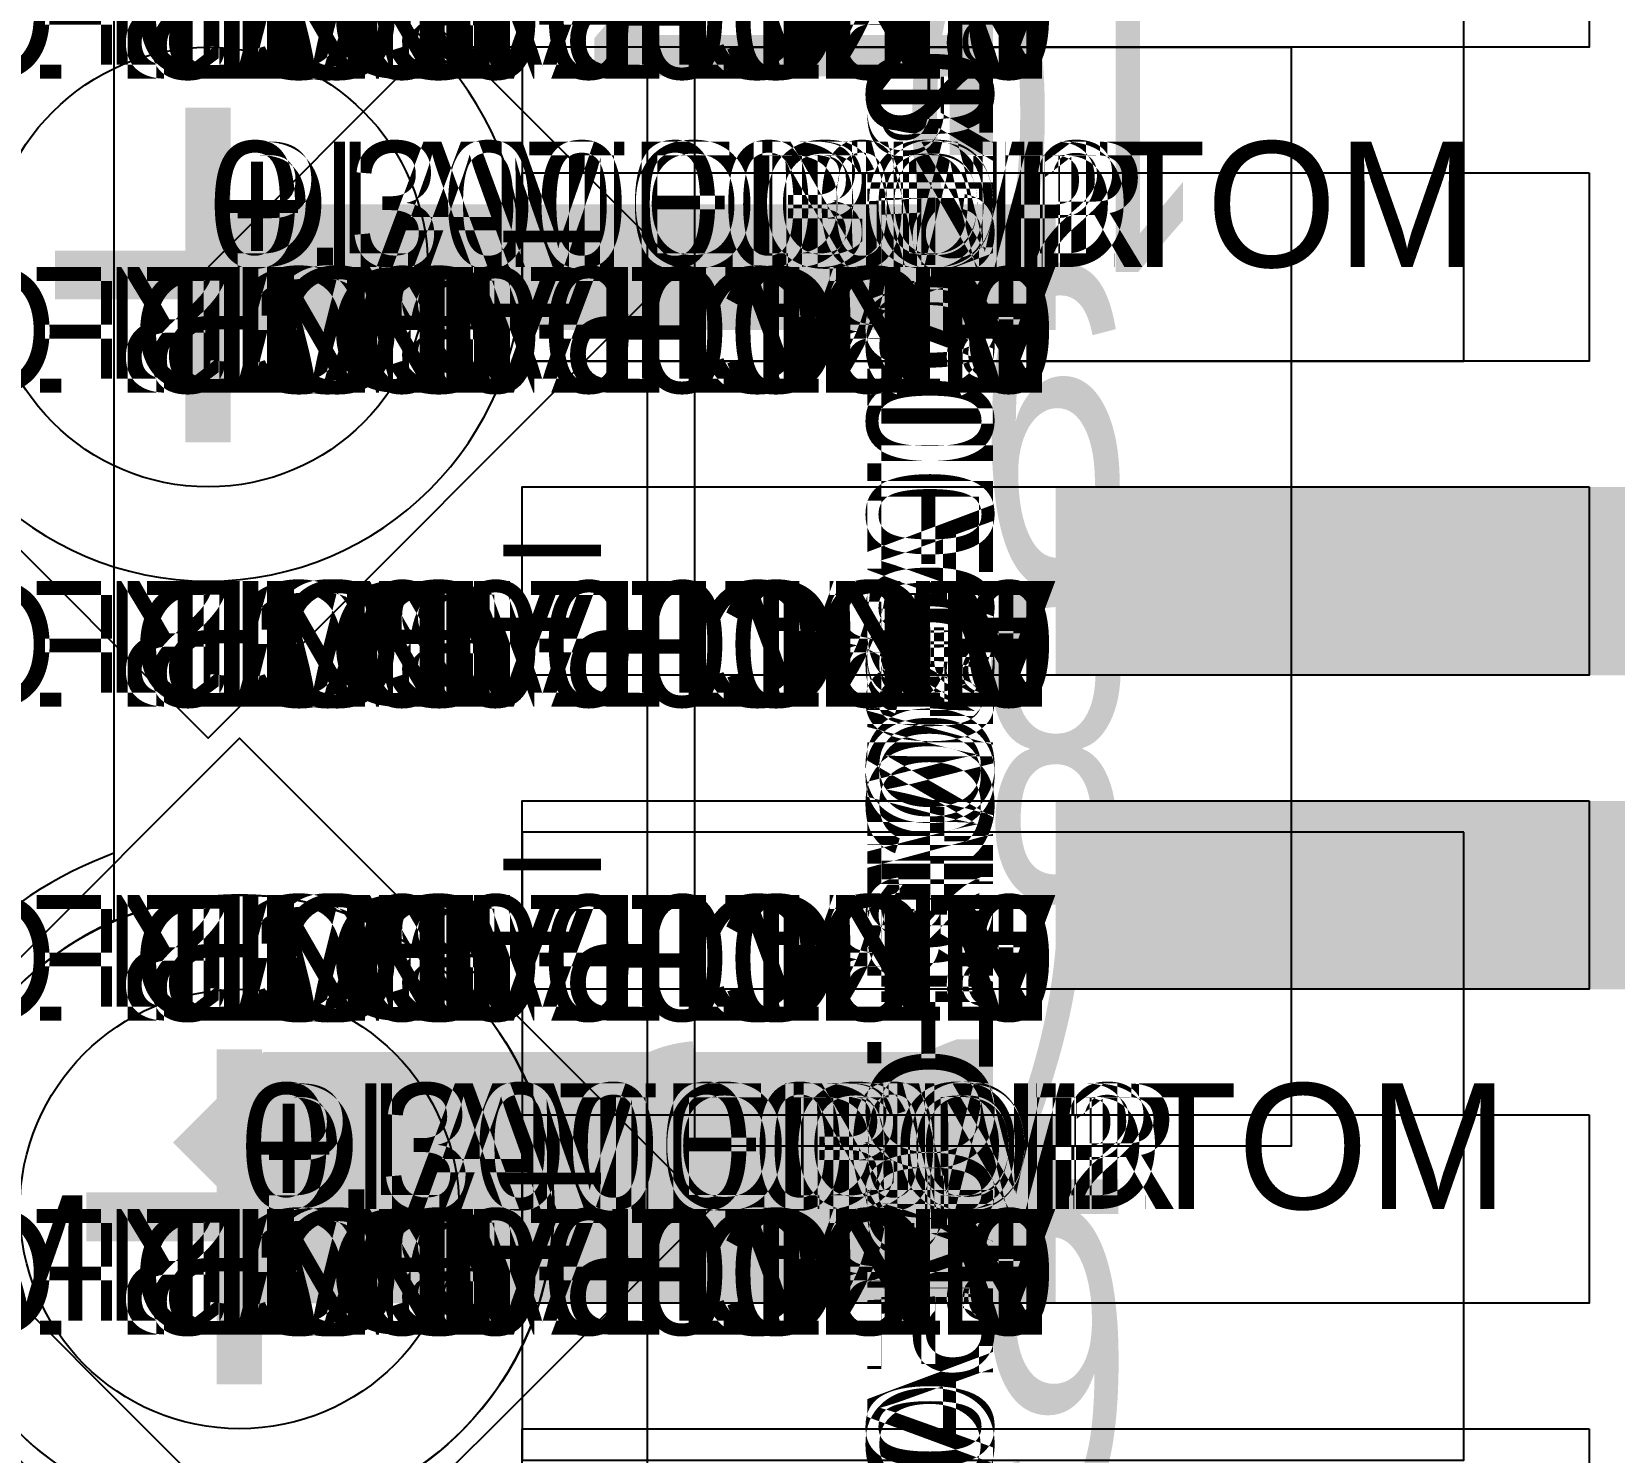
# Model space of a CAD drawing. Extents: x 0 to 323, y 0 to 320.
# Drawn here: x 43.669 to 46.19, y 104.463 to 106.725 of the extents above; entities that cross this region are included whole.
import ezdxf
from ezdxf.enums import TextEntityAlignment as Align

# ---------------------------------------------------------------- set-up
doc = ezdxf.new("R2010")
doc.units = 0
doc.header["$MEASUREMENT"] = 0
doc.layers.get('0').update_dxf_attribs({"linetype": 'CONTINUOUS'})
for name, color, linetype in [('CDN_FIGURES', 7, 'CONTINUOUS'), ('ETCH_BOTTOM', 7, 'CONTINUOUS'), ('ETCH_GND', 3, 'CONTINUOUS'), ('ETCH_INT1', 4, 'CONTINUOUS'), ('ETCH_INT2', 5, 'CONTINUOUS'), ('ETCH_PWR', 6, 'CONTINUOUS'), ('ETCH_TOP', 2, 'CONTINUOUS'), ('MANUFACTURING_NCLEGEND-1-6', 8, 'CONTINUOUS'), ('PACKAGE_GEOMETRY_ASSEMBLY_TOP', 11, 'CONTINUOUS'), ('PACKAGE_GEOMETRY_PIN_NUMBER', 9, 'CONTINUOUS')]:
    doc.layers.add(name, color=color, linetype=linetype)

# ---------------------------------------------------------------- blocks, each defined once
blk = doc.blocks.new('PAD_INFO')
for tag in ['SHAPE_TYPE', 'PAD_HEIGHT', 'PAD_LAYER', 'PAD_TYPE', 'PAD_WIDTH']:
    blk.add_attdef(tag, (0, 0), '', height=0.2)
at = {"flags": 2}
blk.add_attdef('CDN_TYPE', (0, 0), '', height=0.2, dxfattribs=at)
blk = doc.blocks.new('DRILL_INFO')
at = {"flags": 2}
blk.add_attdef('CDN_TYPE', (0, 0), '', height=0.2, dxfattribs=at)
for tag in ['FSHAPE', 'FCHAR', 'DRILL_HEIGHT', 'DIAMETER', 'PLATED', 'DRILL_WIDTH']:
    blk.add_attdef(tag, (0, 0), '', height=0.2)
blk = doc.blocks.new('VIA0700X0300')
at = {"layer": 'ETCH_BOTTOM'}
blk.add_circle((0, 0), 0.35, dxfattribs=at)
at = {"layer": 'ETCH_GND'}
blk.add_circle((0, 0), 0.35, dxfattribs=at)
at = {"layer": 'ETCH_INT1'}
blk.add_circle((0, 0), 0.35, dxfattribs=at)
at = {"layer": 'ETCH_INT2'}
blk.add_circle((0, 0), 0.35, dxfattribs=at)
at = {"layer": 'ETCH_PWR'}
blk.add_circle((0, 0), 0.35, dxfattribs=at)
at = {"layer": 'ETCH_TOP'}
blk.add_circle((0, 0), 0.35, dxfattribs=at)
ref = blk.add_blockref('PAD_INFO', (0, 0))
ref.add_attrib('PAD_LAYER', 'ETCH_TOP', (0, 0), dxfattribs={"height": 0.2})
ref.add_attrib('SHAPE_TYPE', 'NULL', (0, 0), dxfattribs={"height": 0.2})
ref.add_attrib('PAD_TYPE', 'ANTIPAD', (0, 0), dxfattribs={"height": 0.2})
ref.add_attrib('PAD_WIDTH', '0.000000', (0, 0), dxfattribs={"height": 0.2})
ref.add_attrib('PAD_HEIGHT', '0.000000', (0, 0), dxfattribs={"height": 0.2})
ref = blk.add_blockref('PAD_INFO', (0, 0))
ref.add_attrib('PAD_LAYER', 'ETCH_GND', (0, 0), dxfattribs={"height": 0.2})
ref.add_attrib('SHAPE_TYPE', 'NULL', (0, 0), dxfattribs={"height": 0.2})
ref.add_attrib('PAD_TYPE', 'ANTIPAD', (0, 0), dxfattribs={"height": 0.2})
ref.add_attrib('PAD_WIDTH', '0.000000', (0, 0), dxfattribs={"height": 0.2})
ref.add_attrib('PAD_HEIGHT', '0.000000', (0, 0), dxfattribs={"height": 0.2})
ref = blk.add_blockref('PAD_INFO', (0, 0))
ref.add_attrib('PAD_LAYER', 'ETCH_INT1', (0, 0), dxfattribs={"height": 0.2})
ref.add_attrib('SHAPE_TYPE', 'NULL', (0, 0), dxfattribs={"height": 0.2})
ref.add_attrib('PAD_TYPE', 'ANTIPAD', (0, 0), dxfattribs={"height": 0.2})
ref.add_attrib('PAD_WIDTH', '0.000000', (0, 0), dxfattribs={"height": 0.2})
ref.add_attrib('PAD_HEIGHT', '0.000000', (0, 0), dxfattribs={"height": 0.2})
ref = blk.add_blockref('PAD_INFO', (0, 0))
ref.add_attrib('PAD_LAYER', 'ETCH_INT2', (0, 0), dxfattribs={"height": 0.2})
ref.add_attrib('SHAPE_TYPE', 'NULL', (0, 0), dxfattribs={"height": 0.2})
ref.add_attrib('PAD_TYPE', 'ANTIPAD', (0, 0), dxfattribs={"height": 0.2})
ref.add_attrib('PAD_WIDTH', '0.000000', (0, 0), dxfattribs={"height": 0.2})
ref.add_attrib('PAD_HEIGHT', '0.000000', (0, 0), dxfattribs={"height": 0.2})
ref = blk.add_blockref('PAD_INFO', (0, 0))
ref.add_attrib('PAD_LAYER', 'ETCH_PWR', (0, 0), dxfattribs={"height": 0.2})
ref.add_attrib('SHAPE_TYPE', 'NULL', (0, 0), dxfattribs={"height": 0.2})
ref.add_attrib('PAD_TYPE', 'ANTIPAD', (0, 0), dxfattribs={"height": 0.2})
ref.add_attrib('PAD_WIDTH', '0.000000', (0, 0), dxfattribs={"height": 0.2})
ref.add_attrib('PAD_HEIGHT', '0.000000', (0, 0), dxfattribs={"height": 0.2})
ref = blk.add_blockref('PAD_INFO', (0, 0))
ref.add_attrib('PAD_LAYER', 'ETCH_BOTTOM', (0, 0), dxfattribs={"height": 0.2})
ref.add_attrib('SHAPE_TYPE', 'NULL', (0, 0), dxfattribs={"height": 0.2})
ref.add_attrib('PAD_TYPE', 'ANTIPAD', (0, 0), dxfattribs={"height": 0.2})
ref.add_attrib('PAD_WIDTH', '0.000000', (0, 0), dxfattribs={"height": 0.2})
ref.add_attrib('PAD_HEIGHT', '0.000000', (0, 0), dxfattribs={"height": 0.2})
ref = blk.add_blockref('PAD_INFO', (0, 0))
ref.add_attrib('PAD_LAYER', 'ETCH_TOP', (0, 0), dxfattribs={"height": 0.2})
ref.add_attrib('SHAPE_TYPE', 'NULL', (0, 0), dxfattribs={"height": 0.2})
ref.add_attrib('PAD_TYPE', 'THERMAL', (0, 0), dxfattribs={"height": 0.2})
ref.add_attrib('PAD_WIDTH', '0.000000', (0, 0), dxfattribs={"height": 0.2})
ref.add_attrib('PAD_HEIGHT', '0.000000', (0, 0), dxfattribs={"height": 0.2})
ref = blk.add_blockref('PAD_INFO', (0, 0))
ref.add_attrib('PAD_LAYER', 'ETCH_GND', (0, 0), dxfattribs={"height": 0.2})
ref.add_attrib('SHAPE_TYPE', 'NULL', (0, 0), dxfattribs={"height": 0.2})
ref.add_attrib('PAD_TYPE', 'THERMAL', (0, 0), dxfattribs={"height": 0.2})
ref.add_attrib('PAD_WIDTH', '0.000000', (0, 0), dxfattribs={"height": 0.2})
ref.add_attrib('PAD_HEIGHT', '0.000000', (0, 0), dxfattribs={"height": 0.2})
ref = blk.add_blockref('PAD_INFO', (0, 0))
ref.add_attrib('PAD_LAYER', 'ETCH_INT1', (0, 0), dxfattribs={"height": 0.2})
ref.add_attrib('SHAPE_TYPE', 'NULL', (0, 0), dxfattribs={"height": 0.2})
ref.add_attrib('PAD_TYPE', 'THERMAL', (0, 0), dxfattribs={"height": 0.2})
ref.add_attrib('PAD_WIDTH', '0.000000', (0, 0), dxfattribs={"height": 0.2})
ref.add_attrib('PAD_HEIGHT', '0.000000', (0, 0), dxfattribs={"height": 0.2})
ref = blk.add_blockref('PAD_INFO', (0, 0))
ref.add_attrib('PAD_LAYER', 'ETCH_INT2', (0, 0), dxfattribs={"height": 0.2})
ref.add_attrib('SHAPE_TYPE', 'NULL', (0, 0), dxfattribs={"height": 0.2})
ref.add_attrib('PAD_TYPE', 'THERMAL', (0, 0), dxfattribs={"height": 0.2})
ref.add_attrib('PAD_WIDTH', '0.000000', (0, 0), dxfattribs={"height": 0.2})
ref.add_attrib('PAD_HEIGHT', '0.000000', (0, 0), dxfattribs={"height": 0.2})
ref = blk.add_blockref('PAD_INFO', (0, 0))
ref.add_attrib('PAD_LAYER', 'ETCH_PWR', (0, 0), dxfattribs={"height": 0.2})
ref.add_attrib('SHAPE_TYPE', 'NULL', (0, 0), dxfattribs={"height": 0.2})
ref.add_attrib('PAD_TYPE', 'THERMAL', (0, 0), dxfattribs={"height": 0.2})
ref.add_attrib('PAD_WIDTH', '0.000000', (0, 0), dxfattribs={"height": 0.2})
ref.add_attrib('PAD_HEIGHT', '0.000000', (0, 0), dxfattribs={"height": 0.2})
ref = blk.add_blockref('PAD_INFO', (0, 0))
ref.add_attrib('PAD_LAYER', 'ETCH_BOTTOM', (0, 0), dxfattribs={"height": 0.2})
ref.add_attrib('SHAPE_TYPE', 'NULL', (0, 0), dxfattribs={"height": 0.2})
ref.add_attrib('PAD_TYPE', 'THERMAL', (0, 0), dxfattribs={"height": 0.2})
ref.add_attrib('PAD_WIDTH', '0.000000', (0, 0), dxfattribs={"height": 0.2})
ref.add_attrib('PAD_HEIGHT', '0.000000', (0, 0), dxfattribs={"height": 0.2})
ref = blk.add_blockref('PAD_INFO', (0, 0))
ref.add_attrib('PAD_LAYER', 'ETCH_TOP', (0, 0), dxfattribs={"height": 0.2})
ref.add_attrib('SHAPE_TYPE', 'CIRCLE', (0, 0), dxfattribs={"height": 0.2})
ref.add_attrib('PAD_TYPE', 'REGULAR', (0, 0), dxfattribs={"height": 0.2})
ref.add_attrib('PAD_WIDTH', '0.700000', (0, 0), dxfattribs={"height": 0.2})
ref.add_attrib('PAD_HEIGHT', '0.700000', (0, 0), dxfattribs={"height": 0.2})
ref = blk.add_blockref('PAD_INFO', (0, 0))
ref.add_attrib('PAD_LAYER', 'ETCH_GND', (0, 0), dxfattribs={"height": 0.2})
ref.add_attrib('SHAPE_TYPE', 'CIRCLE', (0, 0), dxfattribs={"height": 0.2})
ref.add_attrib('PAD_TYPE', 'REGULAR', (0, 0), dxfattribs={"height": 0.2})
ref.add_attrib('PAD_WIDTH', '0.700000', (0, 0), dxfattribs={"height": 0.2})
ref.add_attrib('PAD_HEIGHT', '0.700000', (0, 0), dxfattribs={"height": 0.2})
ref = blk.add_blockref('PAD_INFO', (0, 0))
ref.add_attrib('PAD_LAYER', 'ETCH_INT1', (0, 0), dxfattribs={"height": 0.2})
ref.add_attrib('SHAPE_TYPE', 'CIRCLE', (0, 0), dxfattribs={"height": 0.2})
ref.add_attrib('PAD_TYPE', 'REGULAR', (0, 0), dxfattribs={"height": 0.2})
ref.add_attrib('PAD_WIDTH', '0.700000', (0, 0), dxfattribs={"height": 0.2})
ref.add_attrib('PAD_HEIGHT', '0.700000', (0, 0), dxfattribs={"height": 0.2})
ref = blk.add_blockref('PAD_INFO', (0, 0))
ref.add_attrib('PAD_LAYER', 'ETCH_INT2', (0, 0), dxfattribs={"height": 0.2})
ref.add_attrib('SHAPE_TYPE', 'CIRCLE', (0, 0), dxfattribs={"height": 0.2})
ref.add_attrib('PAD_TYPE', 'REGULAR', (0, 0), dxfattribs={"height": 0.2})
ref.add_attrib('PAD_WIDTH', '0.700000', (0, 0), dxfattribs={"height": 0.2})
ref.add_attrib('PAD_HEIGHT', '0.700000', (0, 0), dxfattribs={"height": 0.2})
ref = blk.add_blockref('PAD_INFO', (0, 0))
ref.add_attrib('PAD_LAYER', 'ETCH_PWR', (0, 0), dxfattribs={"height": 0.2})
ref.add_attrib('SHAPE_TYPE', 'CIRCLE', (0, 0), dxfattribs={"height": 0.2})
ref.add_attrib('PAD_TYPE', 'REGULAR', (0, 0), dxfattribs={"height": 0.2})
ref.add_attrib('PAD_WIDTH', '0.700000', (0, 0), dxfattribs={"height": 0.2})
ref.add_attrib('PAD_HEIGHT', '0.700000', (0, 0), dxfattribs={"height": 0.2})
ref = blk.add_blockref('PAD_INFO', (0, 0))
ref.add_attrib('PAD_LAYER', 'ETCH_BOTTOM', (0, 0), dxfattribs={"height": 0.2})
ref.add_attrib('SHAPE_TYPE', 'CIRCLE', (0, 0), dxfattribs={"height": 0.2})
ref.add_attrib('PAD_TYPE', 'REGULAR', (0, 0), dxfattribs={"height": 0.2})
ref.add_attrib('PAD_WIDTH', '0.700000', (0, 0), dxfattribs={"height": 0.2})
ref.add_attrib('PAD_HEIGHT', '0.700000', (0, 0), dxfattribs={"height": 0.2})
ref = blk.add_blockref('DRILL_INFO', (0, 0))
ref.add_attrib('DIAMETER', '0.300000', (0, 0), dxfattribs={"height": 0.2})
ref.add_attrib('PLATED', 'PLATED', (0, 0), dxfattribs={"height": 0.2})
ref.add_attrib('FSHAPE', 'DIAMOND', (0, 0), dxfattribs={"height": 0.2})
ref.add_attrib('FCHAR', '+', (0, 0), dxfattribs={"height": 0.2})
ref.add_attrib('DRILL_WIDTH', '1.500000', (0, 0), dxfattribs={"height": 0.2})
ref.add_attrib('DRILL_HEIGHT', '1.500000', (0, 0), dxfattribs={"height": 0.2})
for tag in ['CDN_TYPE', 'PIN']:
    blk.add_attdef(tag, (0, 0), '', height=0.2)
at = {"flags": 2}
for tag in ['PSTKNAME', 'BBV']:
    blk.add_attdef(tag, (0, 0), '', height=0.2, dxfattribs=at)
blk = doc.blocks.new('FIGURE_DIAMOND')
at = {"layer": 'CDN_FIGURES'}
blk.add_lwpolyline([(-0.5, 0), (0, 0.5), (0.5, 0), (0, -0.5)], close=True, dxfattribs=at)
blk = doc.blocks.new('RC1700X0300TS_NS')
at = {"layer": 'ETCH_TOP'}
blk.add_lwpolyline([(-0.85, -0.15), (-0.85, 0.15), (0.85, 0.15), (0.85, -0.15)], close=True, dxfattribs=at)
ref = blk.add_blockref('PAD_INFO', (0, 0))
ref.add_attrib('PAD_LAYER', 'ETCH_TOP', (0, 0), dxfattribs={"height": 0.2})
ref.add_attrib('SHAPE_TYPE', 'NULL', (0, 0), dxfattribs={"height": 0.2})
ref.add_attrib('PAD_TYPE', 'ANTIPAD', (0, 0), dxfattribs={"height": 0.2})
ref.add_attrib('PAD_WIDTH', '0.000000', (0, 0), dxfattribs={"height": 0.2})
ref.add_attrib('PAD_HEIGHT', '0.000000', (0, 0), dxfattribs={"height": 0.2})
ref = blk.add_blockref('PAD_INFO', (0, 0))
ref.add_attrib('PAD_LAYER', 'ETCH_GND', (0, 0), dxfattribs={"height": 0.2})
ref.add_attrib('SHAPE_TYPE', 'NULL', (0, 0), dxfattribs={"height": 0.2})
ref.add_attrib('PAD_TYPE', 'ANTIPAD', (0, 0), dxfattribs={"height": 0.2})
ref.add_attrib('PAD_WIDTH', '0.000000', (0, 0), dxfattribs={"height": 0.2})
ref.add_attrib('PAD_HEIGHT', '0.000000', (0, 0), dxfattribs={"height": 0.2})
ref = blk.add_blockref('PAD_INFO', (0, 0))
ref.add_attrib('PAD_LAYER', 'ETCH_INT1', (0, 0), dxfattribs={"height": 0.2})
ref.add_attrib('SHAPE_TYPE', 'NULL', (0, 0), dxfattribs={"height": 0.2})
ref.add_attrib('PAD_TYPE', 'ANTIPAD', (0, 0), dxfattribs={"height": 0.2})
ref.add_attrib('PAD_WIDTH', '0.000000', (0, 0), dxfattribs={"height": 0.2})
ref.add_attrib('PAD_HEIGHT', '0.000000', (0, 0), dxfattribs={"height": 0.2})
ref = blk.add_blockref('PAD_INFO', (0, 0))
ref.add_attrib('PAD_LAYER', 'ETCH_INT2', (0, 0), dxfattribs={"height": 0.2})
ref.add_attrib('SHAPE_TYPE', 'NULL', (0, 0), dxfattribs={"height": 0.2})
ref.add_attrib('PAD_TYPE', 'ANTIPAD', (0, 0), dxfattribs={"height": 0.2})
ref.add_attrib('PAD_WIDTH', '0.000000', (0, 0), dxfattribs={"height": 0.2})
ref.add_attrib('PAD_HEIGHT', '0.000000', (0, 0), dxfattribs={"height": 0.2})
ref = blk.add_blockref('PAD_INFO', (0, 0))
ref.add_attrib('PAD_LAYER', 'ETCH_PWR', (0, 0), dxfattribs={"height": 0.2})
ref.add_attrib('SHAPE_TYPE', 'NULL', (0, 0), dxfattribs={"height": 0.2})
ref.add_attrib('PAD_TYPE', 'ANTIPAD', (0, 0), dxfattribs={"height": 0.2})
ref.add_attrib('PAD_WIDTH', '0.000000', (0, 0), dxfattribs={"height": 0.2})
ref.add_attrib('PAD_HEIGHT', '0.000000', (0, 0), dxfattribs={"height": 0.2})
ref = blk.add_blockref('PAD_INFO', (0, 0))
ref.add_attrib('PAD_LAYER', 'ETCH_BOTTOM', (0, 0), dxfattribs={"height": 0.2})
ref.add_attrib('SHAPE_TYPE', 'NULL', (0, 0), dxfattribs={"height": 0.2})
ref.add_attrib('PAD_TYPE', 'ANTIPAD', (0, 0), dxfattribs={"height": 0.2})
ref.add_attrib('PAD_WIDTH', '0.000000', (0, 0), dxfattribs={"height": 0.2})
ref.add_attrib('PAD_HEIGHT', '0.000000', (0, 0), dxfattribs={"height": 0.2})
ref = blk.add_blockref('PAD_INFO', (0, 0))
ref.add_attrib('PAD_LAYER', 'ETCH_TOP', (0, 0), dxfattribs={"height": 0.2})
ref.add_attrib('SHAPE_TYPE', 'NULL', (0, 0), dxfattribs={"height": 0.2})
ref.add_attrib('PAD_TYPE', 'THERMAL', (0, 0), dxfattribs={"height": 0.2})
ref.add_attrib('PAD_WIDTH', '0.000000', (0, 0), dxfattribs={"height": 0.2})
ref.add_attrib('PAD_HEIGHT', '0.000000', (0, 0), dxfattribs={"height": 0.2})
ref = blk.add_blockref('PAD_INFO', (0, 0))
ref.add_attrib('PAD_LAYER', 'ETCH_GND', (0, 0), dxfattribs={"height": 0.2})
ref.add_attrib('SHAPE_TYPE', 'NULL', (0, 0), dxfattribs={"height": 0.2})
ref.add_attrib('PAD_TYPE', 'THERMAL', (0, 0), dxfattribs={"height": 0.2})
ref.add_attrib('PAD_WIDTH', '0.000000', (0, 0), dxfattribs={"height": 0.2})
ref.add_attrib('PAD_HEIGHT', '0.000000', (0, 0), dxfattribs={"height": 0.2})
ref = blk.add_blockref('PAD_INFO', (0, 0))
ref.add_attrib('PAD_LAYER', 'ETCH_INT1', (0, 0), dxfattribs={"height": 0.2})
ref.add_attrib('SHAPE_TYPE', 'NULL', (0, 0), dxfattribs={"height": 0.2})
ref.add_attrib('PAD_TYPE', 'THERMAL', (0, 0), dxfattribs={"height": 0.2})
ref.add_attrib('PAD_WIDTH', '0.000000', (0, 0), dxfattribs={"height": 0.2})
ref.add_attrib('PAD_HEIGHT', '0.000000', (0, 0), dxfattribs={"height": 0.2})
ref = blk.add_blockref('PAD_INFO', (0, 0))
ref.add_attrib('PAD_LAYER', 'ETCH_INT2', (0, 0), dxfattribs={"height": 0.2})
ref.add_attrib('SHAPE_TYPE', 'NULL', (0, 0), dxfattribs={"height": 0.2})
ref.add_attrib('PAD_TYPE', 'THERMAL', (0, 0), dxfattribs={"height": 0.2})
ref.add_attrib('PAD_WIDTH', '0.000000', (0, 0), dxfattribs={"height": 0.2})
ref.add_attrib('PAD_HEIGHT', '0.000000', (0, 0), dxfattribs={"height": 0.2})
ref = blk.add_blockref('PAD_INFO', (0, 0))
ref.add_attrib('PAD_LAYER', 'ETCH_PWR', (0, 0), dxfattribs={"height": 0.2})
ref.add_attrib('SHAPE_TYPE', 'NULL', (0, 0), dxfattribs={"height": 0.2})
ref.add_attrib('PAD_TYPE', 'THERMAL', (0, 0), dxfattribs={"height": 0.2})
ref.add_attrib('PAD_WIDTH', '0.000000', (0, 0), dxfattribs={"height": 0.2})
ref.add_attrib('PAD_HEIGHT', '0.000000', (0, 0), dxfattribs={"height": 0.2})
ref = blk.add_blockref('PAD_INFO', (0, 0))
ref.add_attrib('PAD_LAYER', 'ETCH_BOTTOM', (0, 0), dxfattribs={"height": 0.2})
ref.add_attrib('SHAPE_TYPE', 'NULL', (0, 0), dxfattribs={"height": 0.2})
ref.add_attrib('PAD_TYPE', 'THERMAL', (0, 0), dxfattribs={"height": 0.2})
ref.add_attrib('PAD_WIDTH', '0.000000', (0, 0), dxfattribs={"height": 0.2})
ref.add_attrib('PAD_HEIGHT', '0.000000', (0, 0), dxfattribs={"height": 0.2})
ref = blk.add_blockref('PAD_INFO', (0, 0))
ref.add_attrib('PAD_LAYER', 'ETCH_TOP', (0, 0), dxfattribs={"height": 0.2})
ref.add_attrib('SHAPE_TYPE', 'RECTANGLE', (0, 0), dxfattribs={"height": 0.2})
ref.add_attrib('PAD_TYPE', 'REGULAR', (0, 0), dxfattribs={"height": 0.2})
ref.add_attrib('PAD_WIDTH', '1.700000', (0, 0), dxfattribs={"height": 0.2})
ref.add_attrib('PAD_HEIGHT', '0.300000', (0, 0), dxfattribs={"height": 0.2})
ref = blk.add_blockref('PAD_INFO', (0, 0))
ref.add_attrib('PAD_LAYER', 'ETCH_GND', (0, 0), dxfattribs={"height": 0.2})
ref.add_attrib('SHAPE_TYPE', 'NULL', (0, 0), dxfattribs={"height": 0.2})
ref.add_attrib('PAD_TYPE', 'REGULAR', (0, 0), dxfattribs={"height": 0.2})
ref.add_attrib('PAD_WIDTH', '0.000000', (0, 0), dxfattribs={"height": 0.2})
ref.add_attrib('PAD_HEIGHT', '0.000000', (0, 0), dxfattribs={"height": 0.2})
ref = blk.add_blockref('PAD_INFO', (0, 0))
ref.add_attrib('PAD_LAYER', 'ETCH_INT1', (0, 0), dxfattribs={"height": 0.2})
ref.add_attrib('SHAPE_TYPE', 'NULL', (0, 0), dxfattribs={"height": 0.2})
ref.add_attrib('PAD_TYPE', 'REGULAR', (0, 0), dxfattribs={"height": 0.2})
ref.add_attrib('PAD_WIDTH', '0.000000', (0, 0), dxfattribs={"height": 0.2})
ref.add_attrib('PAD_HEIGHT', '0.000000', (0, 0), dxfattribs={"height": 0.2})
ref = blk.add_blockref('PAD_INFO', (0, 0))
ref.add_attrib('PAD_LAYER', 'ETCH_INT2', (0, 0), dxfattribs={"height": 0.2})
ref.add_attrib('SHAPE_TYPE', 'NULL', (0, 0), dxfattribs={"height": 0.2})
ref.add_attrib('PAD_TYPE', 'REGULAR', (0, 0), dxfattribs={"height": 0.2})
ref.add_attrib('PAD_WIDTH', '0.000000', (0, 0), dxfattribs={"height": 0.2})
ref.add_attrib('PAD_HEIGHT', '0.000000', (0, 0), dxfattribs={"height": 0.2})
ref = blk.add_blockref('PAD_INFO', (0, 0))
ref.add_attrib('PAD_LAYER', 'ETCH_PWR', (0, 0), dxfattribs={"height": 0.2})
ref.add_attrib('SHAPE_TYPE', 'NULL', (0, 0), dxfattribs={"height": 0.2})
ref.add_attrib('PAD_TYPE', 'REGULAR', (0, 0), dxfattribs={"height": 0.2})
ref.add_attrib('PAD_WIDTH', '0.000000', (0, 0), dxfattribs={"height": 0.2})
ref.add_attrib('PAD_HEIGHT', '0.000000', (0, 0), dxfattribs={"height": 0.2})
ref = blk.add_blockref('PAD_INFO', (0, 0))
ref.add_attrib('PAD_LAYER', 'ETCH_BOTTOM', (0, 0), dxfattribs={"height": 0.2})
ref.add_attrib('SHAPE_TYPE', 'NULL', (0, 0), dxfattribs={"height": 0.2})
ref.add_attrib('PAD_TYPE', 'REGULAR', (0, 0), dxfattribs={"height": 0.2})
ref.add_attrib('PAD_WIDTH', '0.000000', (0, 0), dxfattribs={"height": 0.2})
ref.add_attrib('PAD_HEIGHT', '0.000000', (0, 0), dxfattribs={"height": 0.2})
ref = blk.add_blockref('DRILL_INFO', (0, 0))
ref.add_attrib('DIAMETER', '0.000000', (0, 0), dxfattribs={"height": 0.2})
ref.add_attrib('PLATED', 'PLATED', (0, 0), dxfattribs={"height": 0.2})
ref.add_attrib('FSHAPE', 'NULL', (0, 0), dxfattribs={"height": 0.2})
ref.add_attrib('DRILL_WIDTH', '0.000000', (0, 0), dxfattribs={"height": 0.2})
ref.add_attrib('DRILL_HEIGHT', '0.000000', (0, 0), dxfattribs={"height": 0.2})
for tag in ['CDN_TYPE', 'PIN']:
    blk.add_attdef(tag, (0, 0), '', height=0.2)
at = {"flags": 2}
for tag in ['PSTKNAME', 'BBV']:
    blk.add_attdef(tag, (0, 0), '', height=0.2, dxfattribs=at)
blk = doc.blocks.new('F40')
at = {"layer": 'PACKAGE_GEOMETRY_ASSEMBLY_TOP'}
blk.add_lwpolyline([(0.65, -6.25), (7.65, -6.25), (7.65, 0.75), (0.65, 0.75)], close=True, dxfattribs=at)
at = {"layer": 'ETCH_TOP'}
for p in [(0, -4.5), (0, -4), (0, -3.5), (0, -2.5), (0, -3), (0, -2)]:
    blk.add_blockref('RC1700X0300TS_NS', p, dxfattribs=at)
at = {"flags": 2}
for tag in ['SYMBOL_TYPE', 'CDN_TYPE', 'REFDES']:
    blk.add_attdef(tag, (0, 0), '', height=0.2, dxfattribs=at)
blk = doc.blocks.new('RC1000X1500TS')
at = {"layer": 'ETCH_TOP'}
blk.add_lwpolyline([(-0.5, -0.75), (-0.5, 0.75), (0.5, 0.75), (0.5, -0.75)], close=True, dxfattribs=at)
ref = blk.add_blockref('PAD_INFO', (0, 0))
ref.add_attrib('PAD_LAYER', 'ETCH_TOP', (0, 0), dxfattribs={"height": 0.2})
ref.add_attrib('SHAPE_TYPE', 'NULL', (0, 0), dxfattribs={"height": 0.2})
ref.add_attrib('PAD_TYPE', 'ANTIPAD', (0, 0), dxfattribs={"height": 0.2})
ref.add_attrib('PAD_WIDTH', '0.000000', (0, 0), dxfattribs={"height": 0.2})
ref.add_attrib('PAD_HEIGHT', '0.000000', (0, 0), dxfattribs={"height": 0.2})
ref = blk.add_blockref('PAD_INFO', (0, 0))
ref.add_attrib('PAD_LAYER', 'ETCH_GND', (0, 0), dxfattribs={"height": 0.2})
ref.add_attrib('SHAPE_TYPE', 'NULL', (0, 0), dxfattribs={"height": 0.2})
ref.add_attrib('PAD_TYPE', 'ANTIPAD', (0, 0), dxfattribs={"height": 0.2})
ref.add_attrib('PAD_WIDTH', '0.000000', (0, 0), dxfattribs={"height": 0.2})
ref.add_attrib('PAD_HEIGHT', '0.000000', (0, 0), dxfattribs={"height": 0.2})
ref = blk.add_blockref('PAD_INFO', (0, 0))
ref.add_attrib('PAD_LAYER', 'ETCH_INT1', (0, 0), dxfattribs={"height": 0.2})
ref.add_attrib('SHAPE_TYPE', 'NULL', (0, 0), dxfattribs={"height": 0.2})
ref.add_attrib('PAD_TYPE', 'ANTIPAD', (0, 0), dxfattribs={"height": 0.2})
ref.add_attrib('PAD_WIDTH', '0.000000', (0, 0), dxfattribs={"height": 0.2})
ref.add_attrib('PAD_HEIGHT', '0.000000', (0, 0), dxfattribs={"height": 0.2})
ref = blk.add_blockref('PAD_INFO', (0, 0))
ref.add_attrib('PAD_LAYER', 'ETCH_INT2', (0, 0), dxfattribs={"height": 0.2})
ref.add_attrib('SHAPE_TYPE', 'NULL', (0, 0), dxfattribs={"height": 0.2})
ref.add_attrib('PAD_TYPE', 'ANTIPAD', (0, 0), dxfattribs={"height": 0.2})
ref.add_attrib('PAD_WIDTH', '0.000000', (0, 0), dxfattribs={"height": 0.2})
ref.add_attrib('PAD_HEIGHT', '0.000000', (0, 0), dxfattribs={"height": 0.2})
ref = blk.add_blockref('PAD_INFO', (0, 0))
ref.add_attrib('PAD_LAYER', 'ETCH_PWR', (0, 0), dxfattribs={"height": 0.2})
ref.add_attrib('SHAPE_TYPE', 'NULL', (0, 0), dxfattribs={"height": 0.2})
ref.add_attrib('PAD_TYPE', 'ANTIPAD', (0, 0), dxfattribs={"height": 0.2})
ref.add_attrib('PAD_WIDTH', '0.000000', (0, 0), dxfattribs={"height": 0.2})
ref.add_attrib('PAD_HEIGHT', '0.000000', (0, 0), dxfattribs={"height": 0.2})
ref = blk.add_blockref('PAD_INFO', (0, 0))
ref.add_attrib('PAD_LAYER', 'ETCH_BOTTOM', (0, 0), dxfattribs={"height": 0.2})
ref.add_attrib('SHAPE_TYPE', 'NULL', (0, 0), dxfattribs={"height": 0.2})
ref.add_attrib('PAD_TYPE', 'ANTIPAD', (0, 0), dxfattribs={"height": 0.2})
ref.add_attrib('PAD_WIDTH', '0.000000', (0, 0), dxfattribs={"height": 0.2})
ref.add_attrib('PAD_HEIGHT', '0.000000', (0, 0), dxfattribs={"height": 0.2})
ref = blk.add_blockref('PAD_INFO', (0, 0))
ref.add_attrib('PAD_LAYER', 'ETCH_TOP', (0, 0), dxfattribs={"height": 0.2})
ref.add_attrib('SHAPE_TYPE', 'NULL', (0, 0), dxfattribs={"height": 0.2})
ref.add_attrib('PAD_TYPE', 'THERMAL', (0, 0), dxfattribs={"height": 0.2})
ref.add_attrib('PAD_WIDTH', '0.000000', (0, 0), dxfattribs={"height": 0.2})
ref.add_attrib('PAD_HEIGHT', '0.000000', (0, 0), dxfattribs={"height": 0.2})
ref = blk.add_blockref('PAD_INFO', (0, 0))
ref.add_attrib('PAD_LAYER', 'ETCH_GND', (0, 0), dxfattribs={"height": 0.2})
ref.add_attrib('SHAPE_TYPE', 'NULL', (0, 0), dxfattribs={"height": 0.2})
ref.add_attrib('PAD_TYPE', 'THERMAL', (0, 0), dxfattribs={"height": 0.2})
ref.add_attrib('PAD_WIDTH', '0.000000', (0, 0), dxfattribs={"height": 0.2})
ref.add_attrib('PAD_HEIGHT', '0.000000', (0, 0), dxfattribs={"height": 0.2})
ref = blk.add_blockref('PAD_INFO', (0, 0))
ref.add_attrib('PAD_LAYER', 'ETCH_INT1', (0, 0), dxfattribs={"height": 0.2})
ref.add_attrib('SHAPE_TYPE', 'NULL', (0, 0), dxfattribs={"height": 0.2})
ref.add_attrib('PAD_TYPE', 'THERMAL', (0, 0), dxfattribs={"height": 0.2})
ref.add_attrib('PAD_WIDTH', '0.000000', (0, 0), dxfattribs={"height": 0.2})
ref.add_attrib('PAD_HEIGHT', '0.000000', (0, 0), dxfattribs={"height": 0.2})
ref = blk.add_blockref('PAD_INFO', (0, 0))
ref.add_attrib('PAD_LAYER', 'ETCH_INT2', (0, 0), dxfattribs={"height": 0.2})
ref.add_attrib('SHAPE_TYPE', 'NULL', (0, 0), dxfattribs={"height": 0.2})
ref.add_attrib('PAD_TYPE', 'THERMAL', (0, 0), dxfattribs={"height": 0.2})
ref.add_attrib('PAD_WIDTH', '0.000000', (0, 0), dxfattribs={"height": 0.2})
ref.add_attrib('PAD_HEIGHT', '0.000000', (0, 0), dxfattribs={"height": 0.2})
ref = blk.add_blockref('PAD_INFO', (0, 0))
ref.add_attrib('PAD_LAYER', 'ETCH_PWR', (0, 0), dxfattribs={"height": 0.2})
ref.add_attrib('SHAPE_TYPE', 'NULL', (0, 0), dxfattribs={"height": 0.2})
ref.add_attrib('PAD_TYPE', 'THERMAL', (0, 0), dxfattribs={"height": 0.2})
ref.add_attrib('PAD_WIDTH', '0.000000', (0, 0), dxfattribs={"height": 0.2})
ref.add_attrib('PAD_HEIGHT', '0.000000', (0, 0), dxfattribs={"height": 0.2})
ref = blk.add_blockref('PAD_INFO', (0, 0))
ref.add_attrib('PAD_LAYER', 'ETCH_BOTTOM', (0, 0), dxfattribs={"height": 0.2})
ref.add_attrib('SHAPE_TYPE', 'NULL', (0, 0), dxfattribs={"height": 0.2})
ref.add_attrib('PAD_TYPE', 'THERMAL', (0, 0), dxfattribs={"height": 0.2})
ref.add_attrib('PAD_WIDTH', '0.000000', (0, 0), dxfattribs={"height": 0.2})
ref.add_attrib('PAD_HEIGHT', '0.000000', (0, 0), dxfattribs={"height": 0.2})
ref = blk.add_blockref('PAD_INFO', (0, 0))
ref.add_attrib('PAD_LAYER', 'ETCH_GND', (0, 0), dxfattribs={"height": 0.2})
ref.add_attrib('SHAPE_TYPE', 'NULL', (0, 0), dxfattribs={"height": 0.2})
ref.add_attrib('PAD_TYPE', 'REGULAR', (0, 0), dxfattribs={"height": 0.2})
ref.add_attrib('PAD_WIDTH', '0.000000', (0, 0), dxfattribs={"height": 0.2})
ref.add_attrib('PAD_HEIGHT', '0.000000', (0, 0), dxfattribs={"height": 0.2})
ref = blk.add_blockref('PAD_INFO', (0, 0))
ref.add_attrib('PAD_LAYER', 'ETCH_INT1', (0, 0), dxfattribs={"height": 0.2})
ref.add_attrib('SHAPE_TYPE', 'NULL', (0, 0), dxfattribs={"height": 0.2})
ref.add_attrib('PAD_TYPE', 'REGULAR', (0, 0), dxfattribs={"height": 0.2})
ref.add_attrib('PAD_WIDTH', '0.000000', (0, 0), dxfattribs={"height": 0.2})
ref.add_attrib('PAD_HEIGHT', '0.000000', (0, 0), dxfattribs={"height": 0.2})
ref = blk.add_blockref('PAD_INFO', (0, 0))
ref.add_attrib('PAD_LAYER', 'ETCH_INT2', (0, 0), dxfattribs={"height": 0.2})
ref.add_attrib('SHAPE_TYPE', 'NULL', (0, 0), dxfattribs={"height": 0.2})
ref.add_attrib('PAD_TYPE', 'REGULAR', (0, 0), dxfattribs={"height": 0.2})
ref.add_attrib('PAD_WIDTH', '0.000000', (0, 0), dxfattribs={"height": 0.2})
ref.add_attrib('PAD_HEIGHT', '0.000000', (0, 0), dxfattribs={"height": 0.2})
ref = blk.add_blockref('PAD_INFO', (0, 0))
ref.add_attrib('PAD_LAYER', 'ETCH_PWR', (0, 0), dxfattribs={"height": 0.2})
ref.add_attrib('SHAPE_TYPE', 'NULL', (0, 0), dxfattribs={"height": 0.2})
ref.add_attrib('PAD_TYPE', 'REGULAR', (0, 0), dxfattribs={"height": 0.2})
ref.add_attrib('PAD_WIDTH', '0.000000', (0, 0), dxfattribs={"height": 0.2})
ref.add_attrib('PAD_HEIGHT', '0.000000', (0, 0), dxfattribs={"height": 0.2})
ref = blk.add_blockref('PAD_INFO', (0, 0))
ref.add_attrib('PAD_LAYER', 'ETCH_BOTTOM', (0, 0), dxfattribs={"height": 0.2})
ref.add_attrib('SHAPE_TYPE', 'NULL', (0, 0), dxfattribs={"height": 0.2})
ref.add_attrib('PAD_TYPE', 'REGULAR', (0, 0), dxfattribs={"height": 0.2})
ref.add_attrib('PAD_WIDTH', '0.000000', (0, 0), dxfattribs={"height": 0.2})
ref.add_attrib('PAD_HEIGHT', '0.000000', (0, 0), dxfattribs={"height": 0.2})
ref = blk.add_blockref('DRILL_INFO', (0, 0))
ref.add_attrib('DIAMETER', '0.000000', (0, 0), dxfattribs={"height": 0.2})
ref.add_attrib('PLATED', 'PLATED', (0, 0), dxfattribs={"height": 0.2})
ref.add_attrib('FSHAPE', 'NULL', (0, 0), dxfattribs={"height": 0.2})
ref.add_attrib('DRILL_WIDTH', '0.000000', (0, 0), dxfattribs={"height": 0.2})
ref.add_attrib('DRILL_HEIGHT', '0.000000', (0, 0), dxfattribs={"height": 0.2})
ref = blk.add_blockref('PAD_INFO', (0, 0))
ref.add_attrib('PAD_LAYER', 'ETCH_TOP', (0, 0), dxfattribs={"height": 0.2})
ref.add_attrib('SHAPE_TYPE', 'RECTANGLE', (0, 0), dxfattribs={"height": 0.2})
ref.add_attrib('PAD_TYPE', 'REGULAR', (0, 0), dxfattribs={"height": 0.2})
ref.add_attrib('PAD_WIDTH', '1.000000', (0, 0), dxfattribs={"height": 0.2})
ref.add_attrib('PAD_HEIGHT', '1.500000', (0, 0), dxfattribs={"height": 0.2})
for tag in ['CDN_TYPE', 'PIN']:
    blk.add_attdef(tag, (0, 0), '', height=0.2)
at = {"flags": 2}
for tag in ['PSTKNAME', 'BBV']:
    blk.add_attdef(tag, (0, 0), '', height=0.2, dxfattribs=at)
blk = doc.blocks.new('F56')
at = {"layer": 'PACKAGE_GEOMETRY_ASSEMBLY_TOP'}
blk.add_lwpolyline([(0, -0.475), (1.75, -0.475), (1.75, 0.475), (0, 0.475)], close=True, dxfattribs=at)
at = {"layer": 'ETCH_TOP'}
ref = blk.add_blockref('RC1000X1500TS', (0, 0), dxfattribs=at)
ref.add_attrib('CDN_TYPE', 'PIN', (0, 0), dxfattribs={"height": 0.2})
ref.add_attrib('PIN', '1', (0, 0), dxfattribs={"height": 0.2})
ref = blk.add_blockref('RC1000X1500TS', (1.75, 0), dxfattribs=at)
ref.add_attrib('CDN_TYPE', 'PIN', (0, 0), dxfattribs={"height": 0.2})
ref.add_attrib('PIN', '2', (0, 0), dxfattribs={"height": 0.2})
at = {"flags": 2}
for tag in ['SYMBOL_TYPE', 'CDN_TYPE', 'REFDES']:
    blk.add_attdef(tag, (0, 0), '', height=0.2, dxfattribs=at)

msp = doc.modelspace()

# ---------------------------------------------------------------- linework, layer by layer
at = {"layer": 'ETCH_BOTTOM'}
for points, format in [([(40.5622, 112.3999), (41.4999, 111.4622), (41.4999, 110.3372), (43.8618, 107.9753), (43.8099, 107.8501), (43.7999, 107.8501), (43.7999, 105.4168), (43.7687, 105.4037, 0.562737), (43.6154, 104.3893, -0.701002), (43.5504, 104.2101), (42.3528, 104.2101, -0.582688), (42.2658, 104.3636, 0.446498), (42.0016, 105.2173), (41.9721, 105.2308), (41.9721, 105.7321), (39.2501, 105.7321), (39.2501, 106.8127, -0.709653), (39.4308, 106.8759, 2.858281), (39.4308, 107.6241, -0.709653), (39.2501, 107.6873), (39.2501, 109.7011), (38.1004, 110.8508), (38.0997, 110.8707, 0.434471), (37.4382, 111.4469, -0.706344)], "xyb"), ([(45.2, 104.95, 0.3, 0.3, 0), (44.1, 104.95, 0.3, 0.3, 0), (44, 104.85, 0.3, 0.3, 0)], "xyseb")]:
    msp.add_lwpolyline(points, format=format, dxfattribs=at)
msp.add_lwpolyline([(45.2, 106.7), (44.3, 106.7), (43.95, 106.35)], dxfattribs=at)
at = {"layer": 'ETCH_GND'}
msp.add_lwpolyline([(44.5001, 104.85, 1), (43.4999, 104.85, 1)], format="xyb", close=True, dxfattribs=at)
at = {"layer": 'ETCH_INT1'}
for points in [[(44.4501, 106.35, 1), (43.4499, 106.35, 1)], [(44.0188, 104.2241, -2.727434), (43.4553, 104.5411, 0.463126), (43.5312, 104.6759, -2.727434), (44.0947, 104.3589, 0.463126), (44.0188, 104.2241)]]:
    msp.add_lwpolyline(points, format="xyb", close=True, dxfattribs=at)
at = {"layer": 'ETCH_INT2'}
msp.add_lwpolyline([(44.5001, 104.85, 1), (43.4999, 104.85, 1)], format="xyb", close=True, dxfattribs=at)
at = {"layer": 'ETCH_PWR'}
for points in [[(44.4501, 106.35, 1), (43.4499, 106.35, 1)], [(44.0188, 104.2241, -2.727434), (43.4553, 104.5411, 0.463126), (43.5312, 104.6759, -2.727434), (44.0947, 104.3589, 0.463126), (44.0188, 104.2241)]]:
    msp.add_lwpolyline(points, format="xyb", close=True, dxfattribs=at)
at = {"layer": 'ETCH_TOP'}
for points, format in [([(45.3, 105.85, 0.3, 0.3, 0), (47, 105.85, 0.3, 0.3, 0), (48.9, 107.75, 0.3, 0.3, 0), (54.4, 107.75, 0.3, 0.3, 0), (55.25, 108.6, 0.3, 0.3, 0)], "xyseb"), ([(43.7999, 107.7499), (43.7999, 105.3094), (43.7723, 105.2952, 0.611748), (43.7723, 104.4048), (43.7999, 104.3906), (43.7999, 102.4501), (43.3594, 102.4501), (43.3452, 102.4777, 0.611748), (42.4548, 102.4777), (42.4406, 102.4501), (41.3594, 102.4501), (41.3452, 102.4777, 0.611748), (40.4548, 102.4777), (40.4406, 102.4501), (38.5001, 102.4501), (38.5001, 104.4161), (38.5231, 104.4311, 0.541802), (38.5231, 105.2689), (38.5001, 105.2839), (38.5001, 107.7499)], "xyb"), ([(55.25, 106.35, 0.3, 0.3, 0), (54.35, 107.25, 0.3, 0.3, 0), (49.1072, 107.25, 0.3, 0.3, 0), (47.2072, 105.35, 0.3, 0.3, 0), (45.3, 105.35, 0.3, 0.3, 0)], "xyseb"), ([(45.3, 106.35, 0.2, 0.2, 0), (43.95, 106.35, 0.2, 0.2, 0)], "xyseb"), ([(44, 104.85, 0.3, 0.3, 0), (45.3, 104.85, 0.3, 0.3, 0)], "xyseb")]:
    msp.add_lwpolyline(points, format=format, dxfattribs=at)

# ---------------------------------------------------------------- block references
at = {"rotation": 180}
msp.add_blockref('F40', (45.3, 102.35), dxfattribs=at)
at = {"xscale": -1, "rotation": 90}
msp.add_blockref('F56', (45.2, 106.7), dxfattribs=at)
at = {"layer": 'ETCH_TOP'}
for p in [(43.95, 106.35), (44, 104.85), (41.751, 104.672)]:
    msp.add_blockref('VIA0700X0300', p, dxfattribs=at)
at = {"layer": 'MANUFACTURING_NCLEGEND-1-6', "xscale": 1.5, "yscale": 1.5}
for p in [(43.95, 106.35), (44, 104.85), (43.55, 104.05)]:
    msp.add_blockref('FIGURE_DIAMOND', p, dxfattribs=at)

# ---------------------------------------------------------------- texts
at = {"layer": 'MANUFACTURING_NCLEGEND-1-6'}
for p in [(43.95, 106.35), (44, 104.85)]:
    msp.add_text('+', height=0.75, dxfattribs=at).set_placement(p, align=Align.MIDDLE_CENTER)
at = {"layer": 'PACKAGE_GEOMETRY_PIN_NUMBER', "text_generation_flag": 2, "width": 0.88}
for s, p in [('1', (45.2, 106.7)), ('2', (45.2, 104.95))]:
    msp.add_text(s, height=0.635, rotation=90, dxfattribs=at).set_placement(p, align=Align.CENTER)
at = {"layer": 'PACKAGE_GEOMETRY_PIN_NUMBER', "width": 0.649606}
for s, p in [('10', (45.3, 106.85)), ('9', (45.3, 106.35)), ('8', (45.3, 105.85)), ('7', (45.3, 105.35)), ('6', (45.3, 104.85))]:
    msp.add_text(s, height=0.508, rotation=180, dxfattribs=at).set_placement(p, align=Align.CENTER)

doc.saveas('drawing.dxf')
